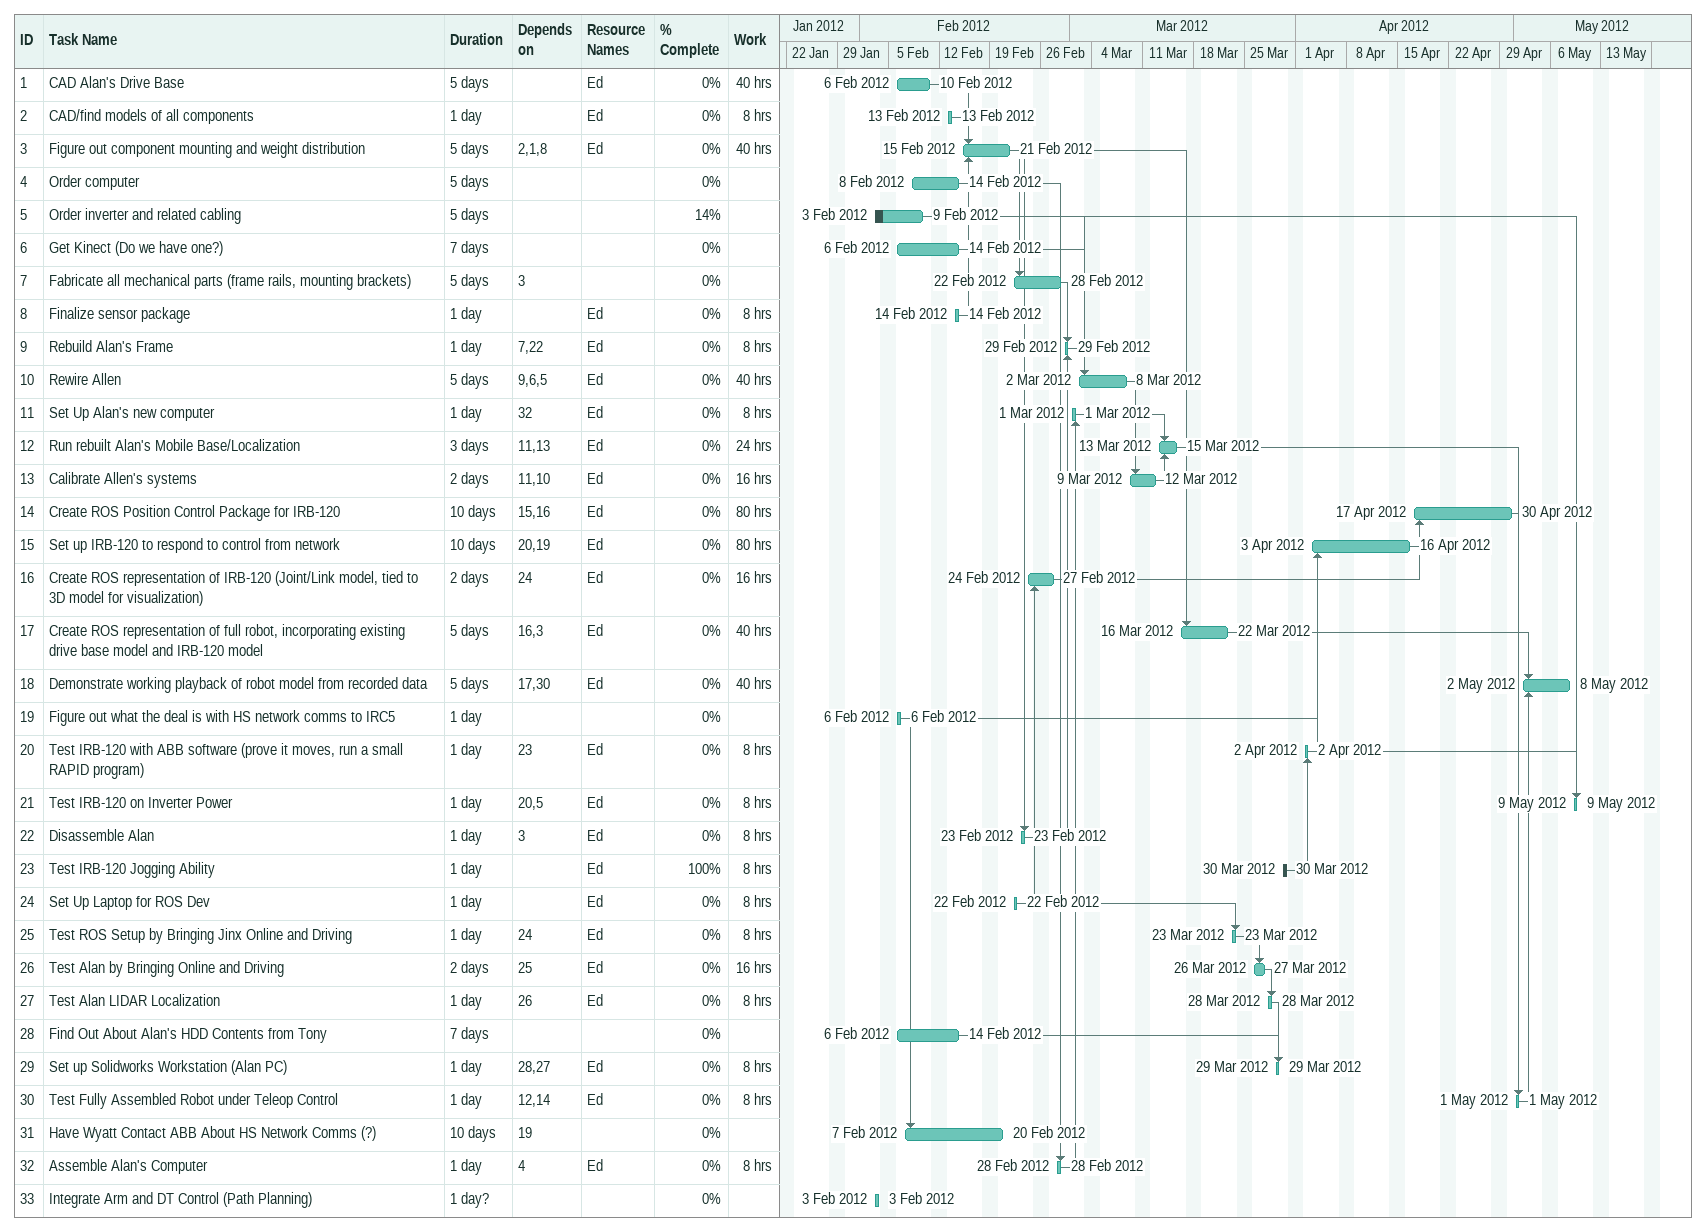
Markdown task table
| ID | Task | Duration | Start | Finish | Predecessors | Resources | % complete | Work (h) |
|---|---|---|---|---|---|---|---|---|
| 1 | CAD Alan's Drive Base | 5d | 2012-02-06 | 2012-02-10 |  | Ed | 0 | 40 |
| 2 | CAD/find models of all components | 1d | 2012-02-13 | 2012-02-13 |  | Ed | 0 | 8 |
| 3 | Figure out component mounting and weight distribution | 5d | 2012-02-15 | 2012-02-21 | 2, 1, 8 | Ed | 0 | 40 |
| 4 | Order computer | 5d | 2012-02-08 | 2012-02-14 |  |  | 0 |  |
| 5 | Order inverter and related cabling | 5d | 2012-02-03 | 2012-02-09 |  |  | 14 |  |
| 6 | Get Kinect (Do we have one?) | 7d | 2012-02-06 | 2012-02-14 |  |  | 0 |  |
| 7 | Fabricate all mechanical parts (frame rails, mounting brackets) | 5d | 2012-02-22 | 2012-02-28 | 3 |  | 0 |  |
| 8 | Finalize sensor package | 1d | 2012-02-14 | 2012-02-14 |  | Ed | 0 | 8 |
| 9 | Rebuild Alan's Frame | 1d | 2012-02-29 | 2012-02-29 | 7, 22 | Ed | 0 | 8 |
| 10 | Rewire Allen | 5d | 2012-03-02 | 2012-03-08 | 9, 6, 5 | Ed | 0 | 40 |
| 11 | Set Up Alan's new computer | 1d | 2012-03-01 | 2012-03-01 | 32 | Ed | 0 | 8 |
| 12 | Run rebuilt Alan's Mobile Base/Localization | 3d | 2012-03-13 | 2012-03-15 | 11, 13 | Ed | 0 | 24 |
| 13 | Calibrate Allen's systems | 2d | 2012-03-09 | 2012-03-12 | 11, 10 | Ed | 0 | 16 |
| 14 | Create ROS Position Control Package for IRB-120 | 10d | 2012-04-17 | 2012-04-30 | 15, 16 | Ed | 0 | 80 |
| 15 | Set up IRB-120 to respond to control from network | 10d | 2012-04-03 | 2012-04-16 | 20, 19 | Ed | 0 | 80 |
| 16 | Create ROS representation of IRB-120 (Joint/Link model, tied to 3D model for visualization) | 2d | 2012-02-24 | 2012-02-27 | 24 | Ed | 0 | 16 |
| 17 | Create ROS representation of full robot, incorporating existing drive base model and IRB-120 model | 5d | 2012-03-16 | 2012-03-22 | 16, 3 | Ed | 0 | 40 |
| 18 | Demonstrate working playback of robot model from recorded data | 5d | 2012-05-02 | 2012-05-08 | 17, 30 | Ed | 0 | 40 |
| 19 | Figure out what the deal is with HS network comms to IRC5 | 1d | 2012-02-06 | 2012-02-06 |  |  | 0 |  |
| 20 | Test IRB-120 with ABB software (prove it moves, run a small RAPID program) | 1d | 2012-04-02 | 2012-04-02 | 23 | Ed | 0 | 8 |
| 21 | Test IRB-120 on Inverter Power | 1d | 2012-05-09 | 2012-05-09 | 20, 5 | Ed | 0 | 8 |
| 22 | Disassemble Alan | 1d | 2012-02-23 | 2012-02-23 | 3 | Ed | 0 | 8 |
| 23 | Test IRB-120 Jogging Ability | 1d | 2012-03-30 | 2012-03-30 |  | Ed | 100 | 8 |
| 24 | Set Up Laptop for ROS Dev | 1d | 2012-02-22 | 2012-02-22 |  | Ed | 0 | 8 |
| 25 | Test ROS Setup by Bringing Jinx Online and Driving | 1d | 2012-03-23 | 2012-03-23 | 24 | Ed | 0 | 8 |
| 26 | Test Alan by Bringing Online and Driving | 2d | 2012-03-26 | 2012-03-27 | 25 | Ed | 0 | 16 |
| 27 | Test Alan LIDAR Localization | 1d | 2012-03-28 | 2012-03-28 | 26 | Ed | 0 | 8 |
| 28 | Find Out About Alan's HDD Contents from Tony | 7d | 2012-02-06 | 2012-02-14 |  |  | 0 |  |
| 29 | Set up Solidworks Workstation (Alan PC) | 1d | 2012-03-29 | 2012-03-29 | 28, 27 | Ed | 0 | 8 |
| 30 | Test Fully Assembled Robot under Teleop Control | 1d | 2012-05-01 | 2012-05-01 | 12, 14 | Ed | 0 | 8 |
| 31 | Have Wyatt Contact ABB About HS Network Comms (?) | 10d | 2012-02-07 | 2012-02-20 | 19 |  | 0 |  |
| 32 | Assemble Alan's Computer | 1d | 2012-02-28 | 2012-02-28 | 4 | Ed | 0 | 8 |
| 33 | Integrate Arm and DT Control (Path Planning) | 1d? | 2012-02-03 | 2012-02-03 |  |  | 0 |  |
